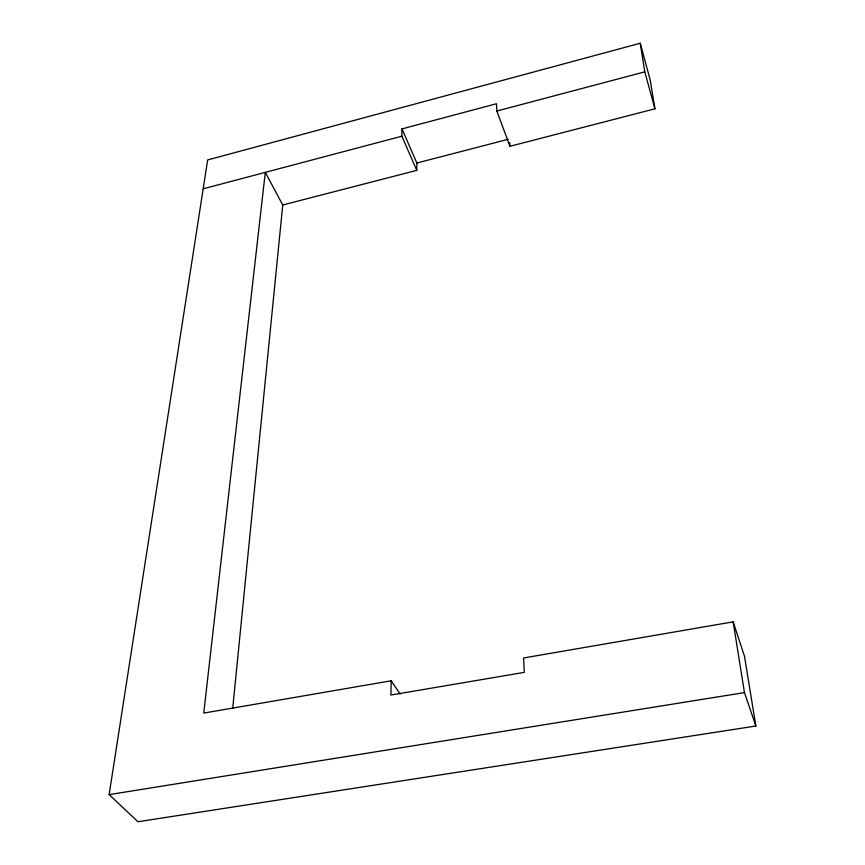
<?xml version="1.0" encoding="UTF-8"?>
<svg xmlns="http://www.w3.org/2000/svg" width="865" height="865" viewBox="0 0 865 865"><rect width="100%" height="100%" fill="white"/><g stroke="black" fill="none" stroke-linecap="round" stroke-linejoin="round"><path stroke-width="1.3" d="M282.758 204.983L416.779 170.362L416.854 163.031L401.987 128.896L496.499 103.746L496.845 111.044L509.95 146.282L654.913 108.828L650.231 80.088L640.241 43.25L207.665 159.939L109.141 794.632L137.957 821.75L755.859 726.016L744.505 656.33L733.152 621.859L523.585 657.973L524.277 672.375L390.883 695.038L391.175 680.787L203.751 713.084L265.296 172.373L282.758 204.983L232.696 708.5M416.779 170.362L401.836 136.205L401.987 128.896M203.189 188.819L401.836 136.205M496.845 111.044L644.803 71.849L640.241 43.25M416.854 163.031L508.231 139.308M109.141 794.632L744.462 692.595L755.859 726.016M391.175 680.787L400.117 694.022M644.803 71.849L654.913 108.828M733.152 621.859L744.462 692.595M509.745 142.628L509.95 146.282"/></g></svg>
